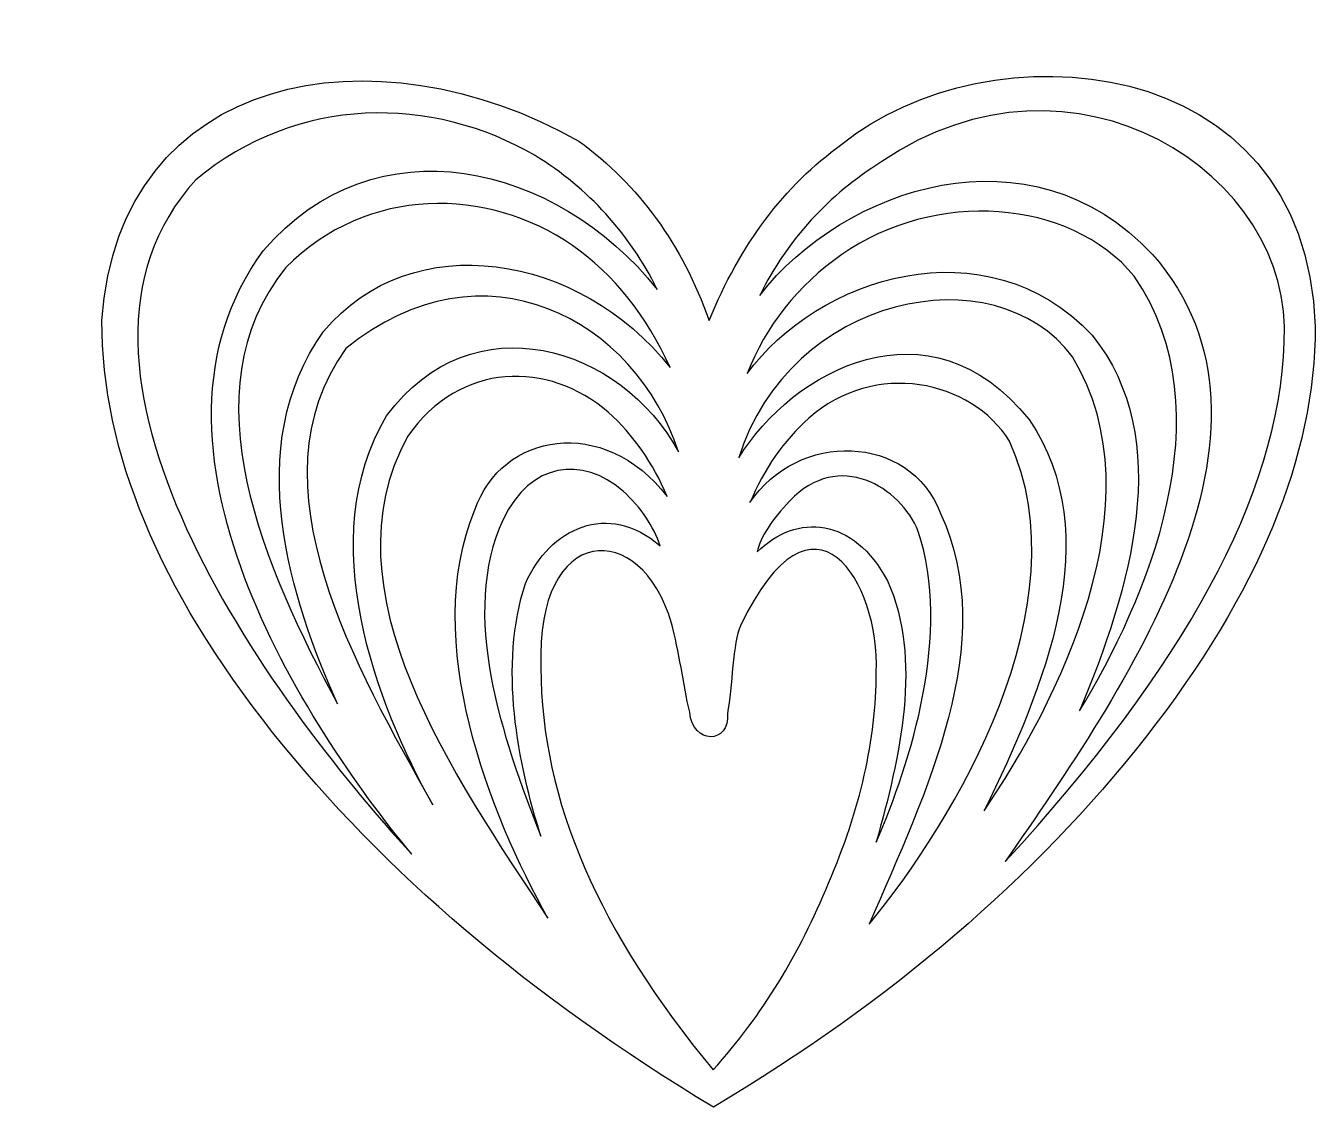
# Model space of a CAD drawing. Header units: centimetres. Extents: x -8.7 to 6.1, y -4.3 to 8.1.
import ezdxf

# ---------------------------------------------------------------- set-up
doc = ezdxf.new("R2010")
doc.units = ezdxf.units.CM
doc.header["$MEASUREMENT"] = 0
doc.layers.add('Layer 1', color=7, linetype='Continuous')

msp = doc.modelspace()

# ---------------------------------------------------------------- linework, layer by layer
at = {"layer": 'Layer 1', "color": 20}
for points, knots in [([(-7.83035, 4.7184), (-7.83035, 3.218), (-7.17735, 1.64496), (-5.87323, 0.0012), (-5.87323, 0.0012), (-4.60983, -1.59003), (-2.9309, -3.01741), (-0.8346, -4.2858), (-0.8346, -4.2858), (1.19802, -3.07213), (2.84639, -1.66241), (4.10849, -0.05258), (4.10849, -0.05258), (5.40371, 1.59994), (6.05053, 3.16668), (6.05053, 4.64957), (6.05053, 4.64957), (5.94557, 7.85144), (2.29253, 8.08849), (0.63475, 6.73714), (0.63475, 6.73714), (-0.02369, 6.26327), (-0.52882, 5.59062), (-0.88287, 4.7184), (-0.88287, 4.7184), (-1.19235, 5.59062), (-1.68917, 6.27469), (-2.37435, 6.77263), (-2.37435, 6.77263), (-4.70151, 8.09372), (-7.6353, 7.57628), (-7.83035, 4.7184)], [0, 0, 0, 0, 0.11111111, 0.11111111, 0.11111111, 0.11111111, 0.22222222, 0.22222222, 0.22222222, 0.22222222, 0.33333333, 0.33333333, 0.33333333, 0.33333333, 0.44444444, 0.44444444, 0.44444444, 0.44444444, 0.55555556, 0.55555556, 0.55555556, 0.55555556, 0.66666667, 0.66666667, 0.66666667, 0.66666667, 0.77777778, 0.77777778, 0.77777778, 0.77777778, 1, 1, 1, 1]), ([(5.69652, 4.46995), (5.63605, 2.70518), (4.5445, 0.74982), (2.50438, -1.47334), (2.50438, -1.47334), (3.86107, 0.48478), (5.94298, 3.47589), (4.18895, 5.47663), (4.18895, 5.47663), (2.79215, 6.97351), (0.65764, 6.24619), (-0.30458, 5.00771), (-0.30458, 5.00771), (0.01636, 5.64902), (0.48132, 6.15951), (1.09135, 6.53817), (1.09135, 6.53817), (3.28085, 8.03308), (5.81543, 6.39837), (5.69652, 4.46996), (5.69652, 4.46996), (5.69652, 4.46996), (5.69652, 4.46995), (5.69652, 4.46995)], [0, 0, 0, 0, 0.14285714, 0.14285714, 0.14285714, 0.14285714, 0.28571429, 0.28571429, 0.28571429, 0.28571429, 0.42857143, 0.42857143, 0.42857143, 0.42857143, 0.57142857, 0.57142857, 0.57142857, 0.57142857, 0.71428571, 0.71428571, 0.71428571, 0.71428571, 1, 1, 1, 1]), ([(-2.87218, 6.607), (-2.26215, 6.22944), (-1.79719, 5.71785), (-1.47625, 5.07654), (-1.47625, 5.07654), (-2.64167, 6.52421), (-4.70034, 7.01791), (-5.98486, 5.51751), (-5.98486, 5.51751), (-7.61203, 3.3034), (-5.49442, 0.06566), (-4.2842, -1.39052), (-4.2842, -1.39052), (-5.91583, 0.38183), (-8.70139, 4.19899), (-6.75524, 6.33059), (-6.75524, 6.33059), (-5.59275, 7.30492), (-4.04848, 7.29408), (-2.87218, 6.607)], [0, 0, 0, 0, 0.16666667, 0.16666667, 0.16666667, 0.16666667, 0.33333333, 0.33333333, 0.33333333, 0.33333333, 0.5, 0.5, 0.5, 0.5, 0.66666667, 0.66666667, 0.66666667, 0.66666667, 1, 1, 1, 1]), ([(-2.44676, 5.57881), (-1.97045, 5.24284), (-1.59913, 4.77708), (-1.33042, 4.18064), (-1.33042, 4.18064), (-2.35615, 5.48807), (-4.28408, 5.80964), (-5.29495, 4.59471), (-5.29495, 4.59471), (-6.23889, 3.27116), (-5.66787, 1.52125), (-5.13504, 0.33245), (-5.13504, 0.33245), (-5.96722, 1.87592), (-6.86851, 3.90354), (-5.72841, 5.32391), (-5.72841, 5.32391), (-4.78993, 6.27098), (-3.41875, 6.24511), (-2.44676, 5.57881)], [0, 0, 0, 0, 0.16666667, 0.16666667, 0.16666667, 0.16666667, 0.33333333, 0.33333333, 0.33333333, 0.33333333, 0.5, 0.5, 0.5, 0.5, 0.66666667, 0.66666667, 0.66666667, 0.66666667, 1, 1, 1, 1]), ([(3.97976, 5.22819), (5.05342, 3.66624), (4.11455, 1.50361), (3.3542, 0.25071), (3.3542, 0.25071), (3.9334, 1.64), (4.45347, 3.35926), (3.49902, 4.55276), (3.49902, 4.55276), (2.28302, 5.84303), (0.34862, 5.21222), (-0.44841, 4.1118), (-0.44841, 4.1118), (-0.23445, 4.66118), (0.12759, 5.11657), (0.63575, 5.47663), (0.63575, 5.47663), (1.69643, 6.21828), (3.24305, 6.11882), (3.97975, 5.22819), (3.97975, 5.22819), (3.97975, 5.22819), (3.97976, 5.22819), (3.97976, 5.22819)], [0, 0, 0, 0, 0.14285714, 0.14285714, 0.14285714, 0.14285714, 0.28571429, 0.28571429, 0.28571429, 0.28571429, 0.42857143, 0.42857143, 0.42857143, 0.42857143, 0.57142857, 0.57142857, 0.57142857, 0.57142857, 0.71428571, 0.71428571, 0.71428571, 0.71428571, 1, 1, 1, 1]), ([(-1.23487, 3.21483), (-1.88445, 4.4276), (-3.59414, 4.95864), (-4.57284, 3.6289), (-4.57284, 3.6289), (-5.41403, 2.22302), (-4.68751, 0.31873), (-4.04383, -0.8248), (-4.04383, -0.8248), (-4.92034, 0.73803), (-6.1551, 2.85713), (-5.03849, 4.40004), (-5.03849, 4.40004), (-3.4671, 5.68011), (-1.71786, 4.72816), (-1.23488, 3.21482), (-1.23488, 3.21482), (-1.23488, 3.21482), (-1.23487, 3.21483), (-1.23487, 3.21483)], [0, 0, 0, 0, 0.16666667, 0.16666667, 0.16666667, 0.16666667, 0.33333333, 0.33333333, 0.33333333, 0.33333333, 0.5, 0.5, 0.5, 0.5, 0.66666667, 0.66666667, 0.66666667, 0.66666667, 1, 1, 1, 1]), ([(3.27475, 4.30433), (4.2838, 2.62838), (3.08465, 0.32359), (2.263, -0.89363), (2.263, -0.89363), (2.9568, 0.52687), (3.67672, 2.26788), (2.77692, 3.58696), (2.77692, 3.58696), (1.6333, 5.00545), (0.06514, 4.1474), (-0.54496, 3.146), (-0.54496, 3.146), (0.03137, 5.00561), (2.3753, 5.50296), (3.27475, 4.30433)], [0, 0, 0, 0, 0.2, 0.2, 0.2, 0.2, 0.4, 0.4, 0.4, 0.4, 0.6, 0.6, 0.6, 0.6, 1, 1, 1, 1]), ([(-2.03743, 3.66977), (-1.74961, 3.41149), (-1.52406, 3.08809), (-1.3636, 2.70396), (-1.3636, 2.70396), (-2.08931, 3.6487), (-3.26516, 3.43315), (-3.56209, 2.55339), (-3.56209, 2.55339), (-4.18906, 1.06235), (-3.38383, -0.94882), (-2.72835, -2.12187), (-2.72835, -2.12187), (-3.80647, -0.48498), (-5.30135, 1.6325), (-4.33247, 3.39336), (-4.33247, 3.39336), (-3.73449, 4.25619), (-2.71637, 4.25854), (-2.03743, 3.66977)], [0, 0, 0, 0, 0.16666667, 0.16666667, 0.16666667, 0.16666667, 0.33333333, 0.33333333, 0.33333333, 0.33333333, 0.5, 0.5, 0.5, 0.5, 0.66666667, 0.66666667, 0.66666667, 0.66666667, 1, 1, 1, 1]), ([(2.55265, 3.33851), (3.40987, 1.4618), (1.9214, -1.00748), (0.94753, -2.19071), (0.94753, -2.19071), (1.60158, -0.67344), (2.44305, 1.03737), (1.76518, 2.51144), (1.76518, 2.51144), (1.41201, 3.43561), (0.12456, 3.45715), (-0.41622, 2.63512), (-0.41622, 2.63512), (-0.25576, 3.02034), (-0.03022, 3.34266), (0.25761, 3.60093), (0.25761, 3.60093), (1.00431, 4.27129), (2.11815, 4.0394), (2.55265, 3.3385), (2.55265, 3.3385), (2.55265, 3.3385), (2.55265, 3.33851), (2.55265, 3.33851)], [0, 0, 0, 0, 0.14285714, 0.14285714, 0.14285714, 0.14285714, 0.28571429, 0.28571429, 0.28571429, 0.28571429, 0.42857143, 0.42857143, 0.42857143, 0.42857143, 0.57142857, 0.57142857, 0.57142857, 0.57142857, 0.71428571, 0.71428571, 0.71428571, 0.71428571, 1, 1, 1, 1]), ([(1.50973, 2.30495), (1.89129, 1.14934), (1.42986, -0.33049), (1.02799, -1.25285), (1.02799, -1.25285), (1.3009, -0.2867), (1.56032, 0.8582), (1.15672, 1.73923), (1.15672, 1.73923), (0.77217, 2.46459), (0.12318, 2.52195), (-0.33576, 2.07049), (-0.33576, 2.07049), (-0.29374, 2.2445), (-0.16748, 2.43888), (0.04139, 2.65557), (0.04139, 2.65557), (0.59763, 3.24566), (1.3058, 2.81436), (1.50973, 2.30495)], [0, 0, 0, 0, 0.16666667, 0.16666667, 0.16666667, 0.16666667, 0.33333333, 0.33333333, 0.33333333, 0.33333333, 0.5, 0.5, 0.5, 0.5, 0.66666667, 0.66666667, 0.66666667, 0.66666667, 1, 1, 1, 1]), ([(-1.86847, 2.76634), (-1.66089, 2.57701), (-1.5192, 2.36804), (-1.44406, 2.13932), (-1.44406, 2.13932), (-2.03616, 2.66162), (-2.71278, 2.33647), (-2.98381, 1.71126), (-2.98381, 1.71126), (-3.29718, 0.77845), (-3.06872, -0.36862), (-2.80781, -1.18402), (-2.80781, -1.18402), (-3.25759, -0.03983), (-3.73851, 1.35847), (-3.24127, 2.44261), (-3.24127, 2.44261), (-2.92668, 3.09656), (-2.33732, 3.17447), (-1.86847, 2.76634)], [0, 0, 0, 0, 0.16666667, 0.16666667, 0.16666667, 0.16666667, 0.33333333, 0.33333333, 0.33333333, 0.33333333, 0.5, 0.5, 0.5, 0.5, 0.66666667, 0.66666667, 0.66666667, 0.66666667, 1, 1, 1, 1]), ([(-1.31533, 1.25632), (-1.22455, 0.93936), (-1.18128, 0.55743), (-1.10614, 0.23787), (-1.10614, 0.23787), (-1.0763, -0.13863), (-0.64349, -0.13364), (-0.67368, 0.22168), (-0.67368, 0.22168), (-0.62019, 0.51497), (-0.6101, 1.04505), (-0.52493, 1.22485), (-0.52493, 1.22485), (0.3075, 2.98216), (1.07387, 1.72145), (1.02799, 0.69168), (1.02799, 0.69168), (1.02799, -0.0733), (0.84612, -0.87691), (0.48189, -1.72177), (0.48189, -1.72177), (0.15076, -2.53161), (-0.27073, -3.22629), (-0.83746, -3.85885), (-0.83746, -3.85885), (-2.13268, -2.29717), (-2.8078, -0.78123), (-2.8078, 0.74653), (-2.8078, 0.74653), (-2.8721, 2.41088), (-1.65878, 2.45551), (-1.31532, 1.25632), (-1.31532, 1.25632), (-1.31532, 1.25632), (-1.31533, 1.25632), (-1.31533, 1.25632)], [0, 0, 0, 0, 0.1, 0.1, 0.1, 0.1, 0.2, 0.2, 0.2, 0.2, 0.3, 0.3, 0.3, 0.3, 0.4, 0.4, 0.4, 0.4, 0.5, 0.5, 0.5, 0.5, 0.6, 0.6, 0.6, 0.6, 0.7, 0.7, 0.7, 0.7, 0.8, 0.8, 0.8, 0.8, 1, 1, 1, 1])]:
    msp.add_open_spline(points, degree=3, knots=knots, dxfattribs=at)

doc.saveas('drawing.dxf')
